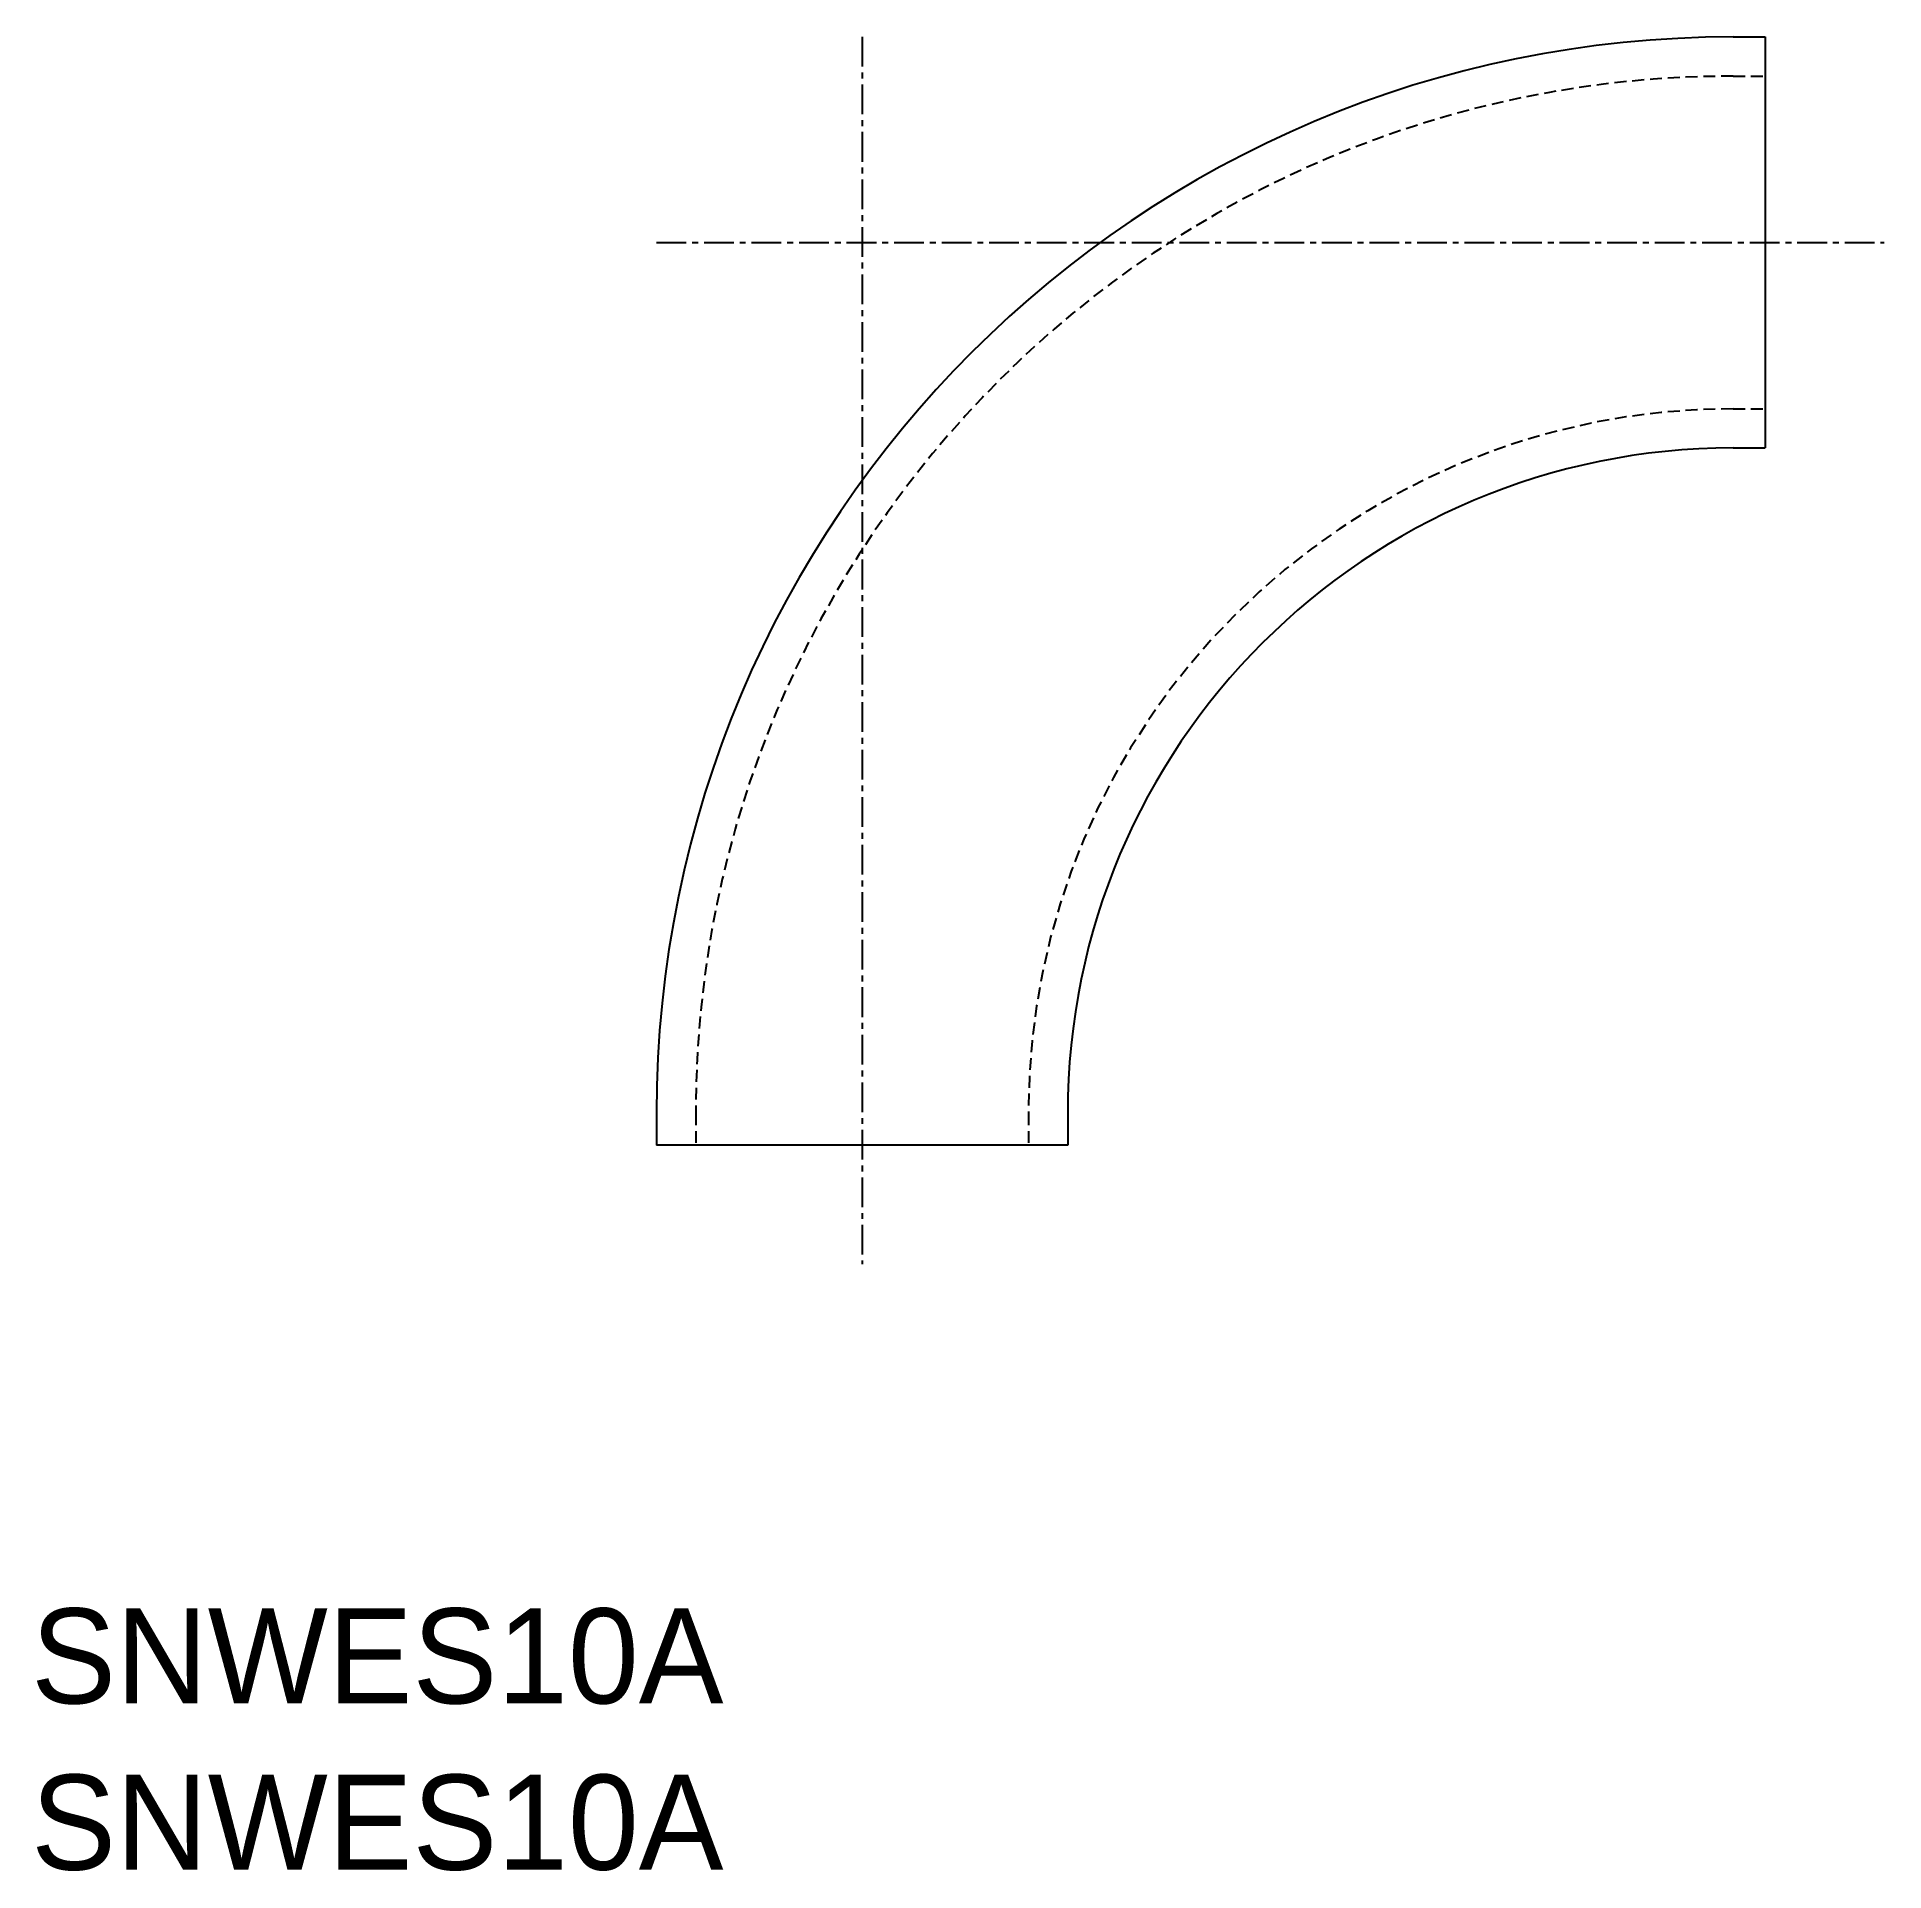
# Model space of a CAD drawing. Extents: x 58.6 to 136.3, y 145.5 to 222.6.
import ezdxf

# ---------------------------------------------------------------- set-up
doc = ezdxf.new("R2010")
doc.units = 0
doc.linetypes.add('CENTER', pattern=[2, 1.25, -0.25, 0.25, -0.25])
doc.linetypes.add('DASHED', pattern=[0.75, 0.5, -0.25])
doc.layers.get('0').update_dxf_attribs({"linetype": 'CONTINUOUS'})
doc.layers.add('CENTER', color=1, linetype='CENTER')

msp = doc.modelspace()

# ---------------------------------------------------------------- linework, layer by layer
at = {"color": 7, "linetype": 'CONTINUOUS'}
for p, q in [((129.994, 222.646), (131.344, 222.646)), ((129.994, 205.346), (131.344, 205.346)), ((84.694, 177.346), (84.694, 175.996)), ((101.994, 177.346), (101.994, 175.996))]:
    msp.add_line(p, q, dxfattribs=at)
for p, q in [((131.344, 222.646), (131.344, 205.346)), ((101.994, 175.996), (84.694, 175.996))]:
    msp.add_line(p, q)
at = {"color": 3, "linetype": 'DASHED'}
for p, q in [((129.994, 220.996), (131.344, 220.996)), ((129.994, 206.996), (131.344, 206.996)), ((86.344, 177.346), (86.344, 175.996)), ((100.344, 177.346), (100.344, 175.996))]:
    msp.add_line(p, q, dxfattribs=at)
at = {"color": 7, "linetype": 'CONTINUOUS'}
for radius in [45.3, 28]:
    msp.add_arc((129.994, 177.346), radius, 90, 180, dxfattribs=at)
at = {"color": 3, "linetype": 'DASHED'}
for radius in [43.65, 29.65]:
    msp.add_arc((129.994, 177.346), radius, 90, 180, dxfattribs=at)
at = {"layer": 'CENTER', "color": 1, "linetype": 'CENTER'}
for p, q in [((93.344, 222.646), (93.344, 170.996)), ((84.694, 213.996), (136.344, 213.996))]:
    msp.add_line(p, q, dxfattribs=at)

# ---------------------------------------------------------------- texts
at = {"color": 7, "linetype": 'CONTINUOUS'}
for p in [(58.381, 152.507), (58.381, 145.507)]:
    msp.add_text('SNWES10A', height=4, dxfattribs=at).set_placement(p)

doc.saveas('drawing.dxf')
